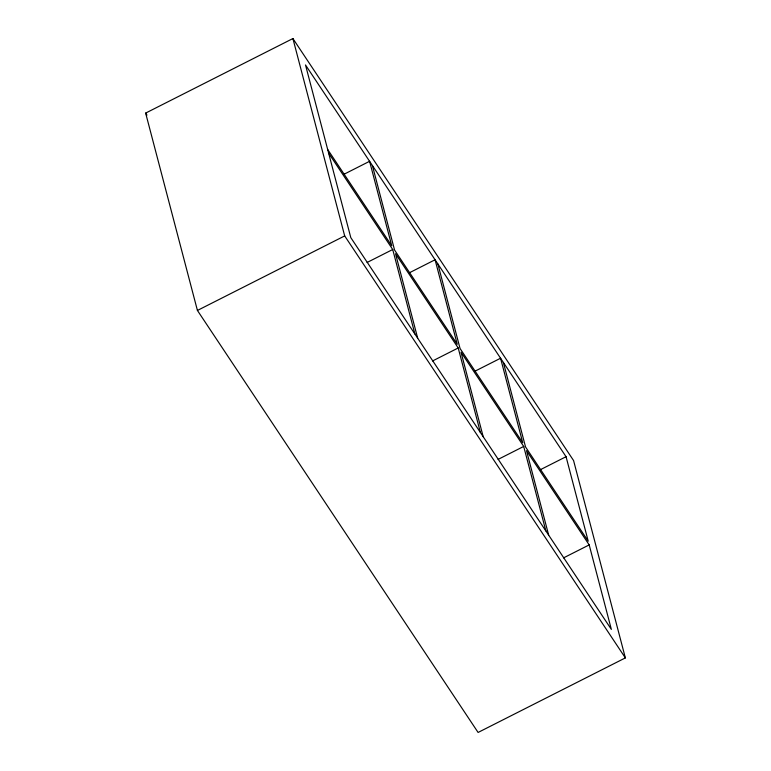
<?xml version="1.0" encoding="UTF-8"?>
<svg xmlns="http://www.w3.org/2000/svg" width="771" height="771" viewBox="0 0 771 771"><rect width="100%" height="100%" fill="white"/><g stroke="black" fill="none" stroke-linecap="round" stroke-linejoin="round"><path stroke-width="1.16" d="M145.642 113.096L292.903 38.55L573.576 460.547L625.358 657.904L478.097 732.45L197.424 310.453L145.642 113.096L146.982 115.101M343.972 174.275L369.588 161.303L391.755 245.804L327.665 149.449M197.424 310.453L344.685 235.916L292.903 38.55M367.112 262.468L392.718 249.505L328.639 153.15M409.468 272.741L435.075 259.769L457.242 344.271L394.559 250.026L372.393 165.524M432.598 360.934L458.215 347.972L395.533 253.726L417.699 338.218M474.955 371.198L500.562 358.236L522.728 442.737L460.046 348.492L437.88 263.99M498.095 459.4L523.702 446.438L461.019 352.193L483.186 436.685M540.442 469.664L566.059 456.702L305.499 64.947L350.805 237.641L611.355 629.396L589.189 544.904L526.506 450.659L548.673 535.151M563.582 557.867L589.189 544.904M344.685 235.916L625.358 657.904M566.059 456.702L588.225 541.203L525.543 446.958L503.376 362.457M523.702 446.438L545.868 530.93M458.215 347.972L480.381 432.464M392.718 249.505L414.894 333.997"/></g></svg>
